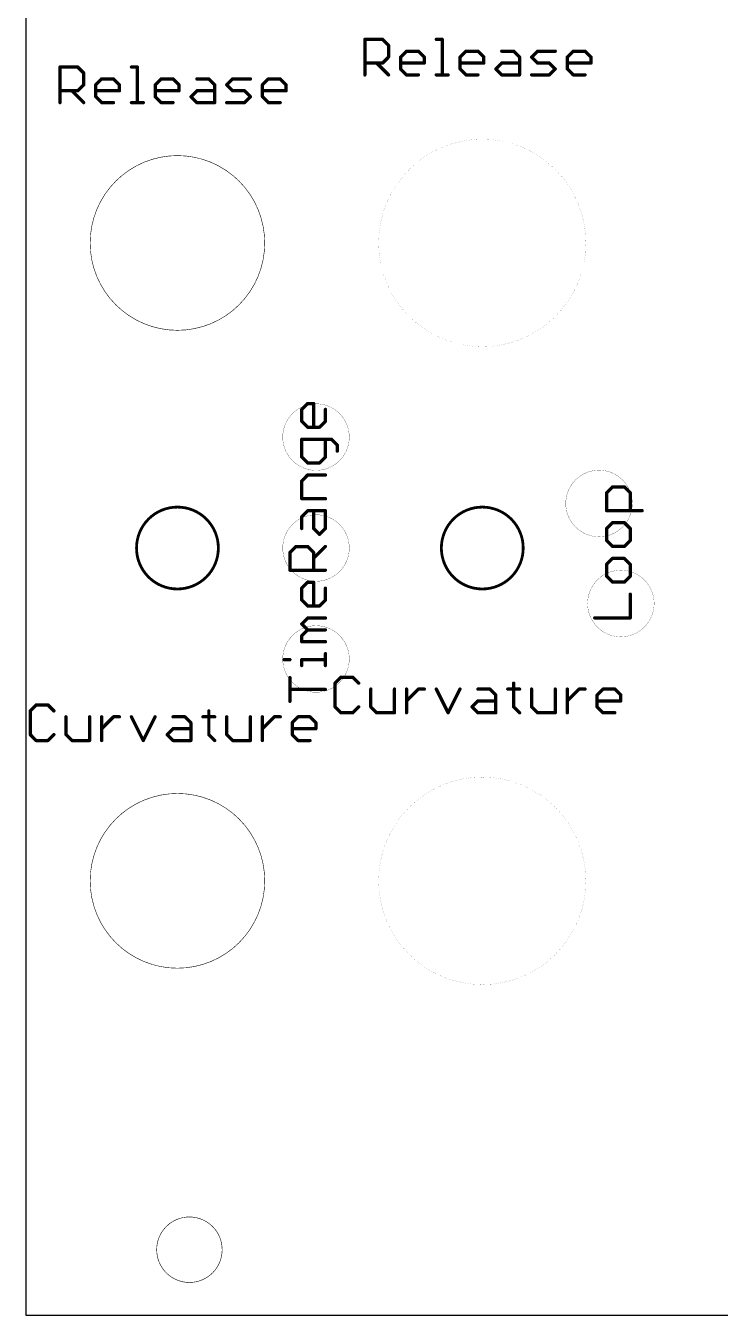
# Model space of a CAD drawing. Extents: x 1 to 64, y -11 to 118.
# Drawn here: x 0.7 to 32.5, y -11 to 48 of the extents above; entities that cross this region are included whole.
import ezdxf

# ---------------------------------------------------------------- set-up
doc = ezdxf.new("R2010")
doc.units = 0
doc.layers.add('255', color=2, linetype='CONTINUOUS')

msp = doc.modelspace()

# ---------------------------------------------------------------- linework, layer by layer
at = {"layer": '255'}
for p, q in [((0.67, 117.5), (0.67, -11)), ((0.67, -11), (61.29, -11))]:
    msp.add_line(p, q, dxfattribs=at)
at = {"layer": '255', "const_width": 0.1524}
for points in [[(16.209, 45.7962), (16.209, 47.4232)], [(16.209, 47.4232), (17.0225, 47.4232)], [(17.0225, 47.4232), (17.2937, 47.152)], [(19.4833, 47.4232), (19.7545, 47.4232)], [(19.7545, 47.4232), (19.7545, 45.7962)], [(17.2937, 46.6097), (17.0225, 46.3385)], [(17.2937, 47.152), (17.2937, 46.6097)], [(17.8462, 46.6097), (18.1173, 46.8809)], [(17.8462, 46.0674), (17.8462, 46.6097)], [(18.1173, 46.8809), (18.6597, 46.8809)], [(18.6597, 46.8809), (18.9308, 46.6097)], [(18.9308, 46.6097), (18.9308, 46.3385)], [(20.5748, 46.6097), (20.8459, 46.8809)], [(20.5748, 46.0674), (20.5748, 46.6097)], [(20.8459, 46.8809), (21.3882, 46.8809)], [(21.3882, 46.8809), (21.6594, 46.6097)], [(21.6594, 46.6097), (21.6594, 46.3385)], [(22.4831, 46.8809), (23.0254, 46.8809)], [(23.0254, 46.8809), (23.2966, 46.6097)], [(23.2966, 46.6097), (23.2966, 45.7962)], [(23.8491, 46.6097), (24.1202, 46.8809)], [(24.1202, 46.3385), (23.8491, 46.6097)], [(24.1202, 46.8809), (24.9337, 46.8809)], [(25.4862, 46.6097), (25.7574, 46.8809)], [(25.4862, 46.0674), (25.4862, 46.6097)], [(25.7574, 46.8809), (26.2997, 46.8809)], [(26.2997, 46.8809), (26.5709, 46.6097)], [(26.5709, 46.6097), (26.5709, 46.3385)], [(2.239, 44.5262), (2.239, 46.1532)], [(2.239, 46.1532), (3.0525, 46.1532)], [(3.0525, 46.1532), (3.3237, 45.882)], [(5.5133, 46.1532), (5.7845, 46.1532)], [(5.7845, 46.1532), (5.7845, 44.5262)], [(17.0225, 46.3385), (16.209, 46.3385)], [(16.7513, 46.3385), (17.2937, 45.7962)], [(18.9308, 46.3385), (17.8462, 46.3385)], [(18.1173, 45.7962), (17.8462, 46.0674)], [(21.6594, 46.3385), (20.5748, 46.3385)], [(20.8459, 45.7962), (20.5748, 46.0674)], [(22.2119, 46.0674), (22.4831, 46.3385)], [(22.4831, 45.7962), (22.2119, 46.0674)], [(22.4831, 46.3385), (23.2966, 46.3385)], [(24.6626, 46.3385), (24.1202, 46.3385)], [(24.9337, 46.0674), (24.6626, 46.3385)], [(24.6626, 45.7962), (24.9337, 46.0674)], [(26.5709, 46.3385), (25.4862, 46.3385)], [(25.7574, 45.7962), (25.4862, 46.0674)], [(3.3237, 45.882), (3.3237, 45.3397)], [(3.8762, 45.3397), (4.1473, 45.6109)], [(4.1473, 45.6109), (4.6897, 45.6109)], [(4.6897, 45.6109), (4.9608, 45.3397)], [(6.6048, 45.3397), (6.8759, 45.6109)], [(6.8759, 45.6109), (7.4182, 45.6109)], [(7.4182, 45.6109), (7.6894, 45.3397)], [(8.5131, 45.6109), (9.0554, 45.6109)], [(9.0554, 45.6109), (9.3266, 45.3397)], [(9.8791, 45.3397), (10.1502, 45.6109)], [(10.1502, 45.6109), (10.9637, 45.6109)], [(11.5162, 45.3397), (11.7874, 45.6109)], [(11.7874, 45.6109), (12.3297, 45.6109)], [(12.3297, 45.6109), (12.6009, 45.3397)], [(18.6597, 45.7962), (18.1173, 45.7962)], [(19.4833, 45.7962), (20.0256, 45.7962)], [(21.3882, 45.7962), (20.8459, 45.7962)], [(23.2966, 45.7962), (22.4831, 45.7962)], [(23.8491, 45.7962), (24.6626, 45.7962)], [(26.2997, 45.7962), (25.7574, 45.7962)], [(3.0525, 45.0685), (2.239, 45.0685)], [(2.7813, 45.0685), (3.3237, 44.5262)], [(3.3237, 45.3397), (3.0525, 45.0685)], [(3.8762, 44.7974), (3.8762, 45.3397)], [(4.9608, 45.0685), (3.8762, 45.0685)], [(4.1473, 44.5262), (3.8762, 44.7974)], [(4.9608, 45.3397), (4.9608, 45.0685)], [(6.6048, 44.7974), (6.6048, 45.3397)], [(7.6894, 45.0685), (6.6048, 45.0685)], [(6.8759, 44.5262), (6.6048, 44.7974)], [(7.6894, 45.3397), (7.6894, 45.0685)], [(8.2419, 44.7974), (8.5131, 45.0685)], [(8.5131, 44.5262), (8.2419, 44.7974)], [(8.5131, 45.0685), (9.3266, 45.0685)], [(9.3266, 45.3397), (9.3266, 44.5262)], [(10.1502, 45.0685), (9.8791, 45.3397)], [(10.6926, 45.0685), (10.1502, 45.0685)], [(10.9637, 44.7974), (10.6926, 45.0685)], [(10.6926, 44.5262), (10.9637, 44.7974)], [(11.5162, 44.7974), (11.5162, 45.3397)], [(12.6009, 45.0685), (11.5162, 45.0685)], [(11.7874, 44.5262), (11.5162, 44.7974)], [(12.6009, 45.3397), (12.6009, 45.0685)], [(4.6897, 44.5262), (4.1473, 44.5262)], [(5.5133, 44.5262), (6.0556, 44.5262)], [(7.4182, 44.5262), (6.8759, 44.5262)], [(9.3266, 44.5262), (8.5131, 44.5262)], [(9.8791, 44.5262), (10.6926, 44.5262)], [(12.3297, 44.5262), (11.7874, 44.5262)], [(13.3171, 30.4769), (13.5883, 30.748)], [(13.5883, 30.748), (13.8595, 30.748)], [(13.8595, 30.748), (13.8595, 29.6634)], [(13.3171, 29.9345), (13.3171, 30.4769)], [(14.4018, 30.4769), (14.4018, 29.9345)], [(13.5883, 29.6634), (13.3171, 29.9345)], [(14.1306, 29.6634), (13.5883, 29.6634)], [(14.4018, 29.9345), (14.1306, 29.6634)], [(14.673, 29.1109), (13.3171, 29.1109)], [(13.3171, 29.1109), (13.3171, 28.2974)], [(14.4018, 28.2974), (14.4018, 29.1109)], [(14.9441, 28.8397), (14.673, 29.1109)], [(13.3171, 28.2974), (13.5883, 28.0262)], [(14.1306, 28.0262), (14.4018, 28.2974)], [(14.9441, 28.5685), (14.9441, 28.8397)], [(13.5883, 28.0262), (14.1306, 28.0262)], [(13.3171, 27.2026), (13.5883, 27.4737)], [(13.3171, 26.3891), (13.3171, 27.2026)], [(13.5883, 27.4737), (14.4018, 27.4737)], [(27.2871, 26.6568), (27.5583, 26.928)], [(27.2871, 25.8434), (27.2871, 26.6568)], [(27.5583, 26.928), (28.1006, 26.928)], [(28.1006, 26.928), (28.3718, 26.6568)], [(28.3718, 26.6568), (28.3718, 25.8434)], [(14.4018, 26.3891), (13.3171, 26.3891)], [(13.3171, 25.5654), (13.5883, 25.8366)], [(13.3171, 25.0231), (13.3171, 25.5654)], [(13.5883, 25.8366), (14.4018, 25.8366)], [(13.8595, 25.0231), (13.8595, 25.8366)], [(14.4018, 25.8366), (14.4018, 25.0231)], [(28.9141, 25.8434), (27.2871, 25.8434)], [(14.1306, 24.7519), (13.8595, 25.0231)], [(14.4018, 25.0231), (14.1306, 24.7519)], [(27.5583, 25.2909), (27.2871, 25.0197)], [(27.2871, 25.0197), (27.2871, 24.4774)], [(28.1006, 25.2909), (27.5583, 25.2909)], [(28.3718, 25.0197), (28.1006, 25.2909)], [(28.3718, 24.4774), (28.3718, 25.0197)], [(12.7748, 23.9282), (13.046, 24.1994)], [(13.046, 24.1994), (13.5883, 24.1994)], [(13.5883, 24.1994), (13.8595, 23.9282)], [(13.8595, 23.6571), (14.4018, 24.1994)], [(27.2871, 24.4774), (27.5583, 24.2062)], [(27.5583, 24.2062), (28.1006, 24.2062)], [(28.1006, 24.2062), (28.3718, 24.4774)], [(12.7748, 23.1148), (12.7748, 23.9282)], [(13.8595, 23.9282), (13.8595, 23.1148)], [(27.5583, 23.6537), (27.2871, 23.3825)], [(28.1006, 23.6537), (27.5583, 23.6537)], [(28.3718, 23.3825), (28.1006, 23.6537)], [(14.4018, 23.1148), (12.7748, 23.1148)], [(27.2871, 23.3825), (27.2871, 22.8402)], [(28.3718, 22.8402), (28.3718, 23.3825)], [(13.3171, 22.2911), (13.5883, 22.5623)], [(13.5883, 22.5623), (13.8595, 22.5623)], [(13.8595, 22.5623), (13.8595, 21.4776)], [(27.2871, 22.8402), (27.5583, 22.569)], [(27.5583, 22.569), (28.1006, 22.569)], [(28.1006, 22.569), (28.3718, 22.8402)], [(13.3171, 21.7488), (13.3171, 22.2911)], [(14.4018, 22.2911), (14.4018, 21.7488)], [(28.3718, 20.9319), (28.3718, 22.0165)], [(13.5883, 21.4776), (13.3171, 21.7488)], [(14.1306, 21.4776), (13.5883, 21.4776)], [(14.4018, 21.7488), (14.1306, 21.4776)], [(13.3171, 20.6539), (13.5883, 20.9251)], [(13.5883, 20.3828), (13.3171, 20.6539)], [(13.5883, 20.9251), (14.4018, 20.9251)], [(26.7448, 20.9319), (28.3718, 20.9319)], [(13.3171, 20.1116), (13.5883, 20.3828)], [(13.3171, 19.8404), (13.3171, 20.1116)], [(13.5883, 20.3828), (14.4018, 20.3828)], [(14.4018, 19.8404), (13.3171, 19.8404)], [(12.5036, 19.0202), (12.7748, 19.0202)], [(13.3171, 18.749), (13.3171, 19.0202)], [(13.3171, 19.0202), (14.4018, 19.0202)], [(14.4018, 18.749), (14.4018, 19.2913)], [(12.7748, 17.1118), (12.7748, 18.1965)], [(14.4018, 17.6542), (12.7748, 17.6542)], [(15.1159, 18.2132), (14.8447, 17.942)], [(14.8447, 17.942), (14.8447, 16.8574)], [(15.6582, 18.2132), (15.1159, 18.2132)], [(15.9294, 17.942), (15.6582, 18.2132)], [(16.4819, 17.6709), (16.4819, 16.8574)], [(17.5665, 16.5862), (17.5665, 17.6709)], [(18.119, 16.5862), (18.119, 17.6709)], [(18.119, 17.1285), (18.6613, 17.6709)], [(18.6613, 17.6709), (18.9325, 17.6709)], [(19.4833, 17.6709), (20.0256, 16.5862)], [(20.0256, 16.5862), (20.568, 17.6709)], [(21.3916, 17.6709), (21.934, 17.6709)], [(21.934, 17.6709), (22.2051, 17.3997)], [(22.7576, 17.6709), (23.3, 17.6709)], [(23.0288, 17.942), (23.0288, 16.8574)], [(23.8491, 17.6709), (23.8491, 16.8574)], [(24.9337, 16.5862), (24.9337, 17.6709)], [(25.4862, 16.5862), (25.4862, 17.6709)], [(25.4862, 17.1285), (26.0285, 17.6709)], [(26.0285, 17.6709), (26.2997, 17.6709)], [(26.8505, 17.3997), (27.1217, 17.6709)], [(27.1217, 17.6709), (27.664, 17.6709)], [(27.664, 17.6709), (27.9352, 17.3997)], [(21.1205, 16.8574), (21.3916, 17.1285)], [(21.3916, 17.1285), (22.2051, 17.1285)], [(22.2051, 17.3997), (22.2051, 16.5862)], [(26.8505, 16.8574), (26.8505, 17.3997)], [(27.9352, 17.1285), (26.8505, 17.1285)], [(27.9352, 17.3997), (27.9352, 17.1285)], [(1.1459, 16.9432), (0.8747, 16.672)], [(0.8747, 16.672), (0.8747, 15.5874)], [(1.6882, 16.9432), (1.1459, 16.9432)], [(1.9594, 16.672), (1.6882, 16.9432)], [(9.0588, 16.672), (9.0588, 15.5874)], [(14.8447, 16.8574), (15.1159, 16.5862)], [(15.1159, 16.5862), (15.6582, 16.5862)], [(15.6582, 16.5862), (15.9294, 16.8574)], [(16.4819, 16.8574), (16.753, 16.5862)], [(16.753, 16.5862), (17.5665, 16.5862)], [(21.3916, 16.5862), (21.1205, 16.8574)], [(22.2051, 16.5862), (21.3916, 16.5862)], [(23.0288, 16.8574), (23.3, 16.5862)], [(23.8491, 16.8574), (24.1202, 16.5862)], [(24.1202, 16.5862), (24.9337, 16.5862)], [(27.1217, 16.5862), (26.8505, 16.8574)], [(27.664, 16.5862), (27.1217, 16.5862)], [(2.5119, 16.4009), (2.5119, 15.5874)], [(3.5965, 15.3162), (3.5965, 16.4009)], [(4.149, 15.3162), (4.149, 16.4009)], [(4.149, 15.8585), (4.6913, 16.4009)], [(4.6913, 16.4009), (4.9625, 16.4009)], [(5.5133, 16.4009), (6.0556, 15.3162)], [(6.0556, 15.3162), (6.598, 16.4009)], [(7.4216, 16.4009), (7.964, 16.4009)], [(7.964, 16.4009), (8.2351, 16.1297)], [(8.2351, 16.1297), (8.2351, 15.3162)], [(8.7876, 16.4009), (9.33, 16.4009)], [(9.8791, 16.4009), (9.8791, 15.5874)], [(10.9637, 15.3162), (10.9637, 16.4009)], [(11.5162, 15.3162), (11.5162, 16.4009)], [(11.5162, 15.8585), (12.0585, 16.4009)], [(12.0585, 16.4009), (12.3297, 16.4009)], [(12.8805, 16.1297), (13.1517, 16.4009)], [(12.8805, 15.5874), (12.8805, 16.1297)], [(13.1517, 16.4009), (13.694, 16.4009)], [(13.694, 16.4009), (13.9652, 16.1297)], [(13.9652, 16.1297), (13.9652, 15.8585)], [(0.8747, 15.5874), (1.1459, 15.3162)], [(1.1459, 15.3162), (1.6882, 15.3162)], [(1.6882, 15.3162), (1.9594, 15.5874)], [(2.5119, 15.5874), (2.783, 15.3162)], [(2.783, 15.3162), (3.5965, 15.3162)], [(7.1505, 15.5874), (7.4216, 15.8585)], [(7.4216, 15.3162), (7.1505, 15.5874)], [(7.4216, 15.8585), (8.2351, 15.8585)], [(8.2351, 15.3162), (7.4216, 15.3162)], [(9.0588, 15.5874), (9.33, 15.3162)], [(9.8791, 15.5874), (10.1502, 15.3162)], [(10.1502, 15.3162), (10.9637, 15.3162)], [(13.9652, 15.8585), (12.8805, 15.8585)], [(13.1517, 15.3162), (12.8805, 15.5874)], [(13.694, 15.3162), (13.1517, 15.3162)]]:
    msp.add_lwpolyline(points, dxfattribs=at)
at = {"layer": '255'}
for points, const_width in [([(16.2471, 47.4232, 1), (16.1709, 47.4232)], 0.0762), ([(16.209, 47.4613, 1), (16.209, 47.3851)], 0.0762), ([(17.0494, 47.4501, 1), (16.9956, 47.3962)], 0.0762), ([(17.0225, 47.3851, 1), (17.0225, 47.4613)], 0.0762), ([(19.4833, 47.4613, 1), (19.4833, 47.3851)], 0.0762), ([(19.7926, 47.4232, 1), (19.7164, 47.4232)], 0.0762), ([(19.7545, 47.3851, 1), (19.7545, 47.4613)], 0.0762), ([(17.3318, 47.152, 1), (17.2556, 47.152)], 0.0762), ([(17.2556, 46.6097, 1), (17.3318, 46.6097)], 0.0762), ([(17.2667, 47.1251, 1), (17.3206, 47.179)], 0.0762), ([(17.3206, 46.5828, 1), (17.2667, 46.6366)], 0.0762), ([(17.8843, 46.6097, 1), (17.8081, 46.6097)], 0.0762), ([(17.8192, 46.6366, 1), (17.8731, 46.5828)], 0.0762), ([(18.1173, 46.919, 1), (18.1173, 46.8428)], 0.0762), ([(18.1443, 46.8539, 1), (18.0904, 46.9078)], 0.0762), ([(18.6866, 46.9078, 1), (18.6327, 46.8539)], 0.0762), ([(18.6597, 46.8428, 1), (18.6597, 46.919)], 0.0762), ([(18.9689, 46.6097, 1), (18.8927, 46.6097)], 0.0762), ([(18.9039, 46.5828, 1), (18.9578, 46.6366)], 0.0762), ([(20.6129, 46.6097, 1), (20.5367, 46.6097)], 0.0762), ([(20.5478, 46.6366, 1), (20.6017, 46.5828)], 0.0762), ([(20.8459, 46.919, 1), (20.8459, 46.8428)], 0.0762), ([(20.8729, 46.8539, 1), (20.819, 46.9078)], 0.0762), ([(21.4152, 46.9078, 1), (21.3613, 46.8539)], 0.0762), ([(21.3882, 46.8428, 1), (21.3882, 46.919)], 0.0762), ([(21.6975, 46.6097, 1), (21.6213, 46.6097)], 0.0762), ([(21.6325, 46.5828, 1), (21.6864, 46.6366)], 0.0762), ([(22.4831, 46.919, 1), (22.4831, 46.8428)], 0.0762), ([(23.0523, 46.9078, 1), (22.9985, 46.8539)], 0.0762), ([(23.0254, 46.8428, 1), (23.0254, 46.919)], 0.0762), ([(23.3347, 46.6097, 1), (23.2585, 46.6097)], 0.0762), ([(23.2696, 46.5828, 1), (23.3235, 46.6366)], 0.0762), ([(23.876, 46.6366, 1), (23.8221, 46.5828)], 0.0762), ([(23.8221, 46.6366, 1), (23.876, 46.5828)], 0.0762), ([(24.1202, 46.919, 1), (24.1202, 46.8428)], 0.0762), ([(24.1472, 46.8539, 1), (24.0933, 46.9078)], 0.0762), ([(24.9337, 46.8428, 1), (24.9337, 46.919)], 0.0762), ([(25.5243, 46.6097, 1), (25.4481, 46.6097)], 0.0762), ([(25.4593, 46.6366, 1), (25.5132, 46.5828)], 0.0762), ([(25.7574, 46.919, 1), (25.7574, 46.8428)], 0.0762), ([(25.7843, 46.8539, 1), (25.7304, 46.9078)], 0.0762), ([(26.3267, 46.9078, 1), (26.2728, 46.8539)], 0.0762), ([(26.2997, 46.8428, 1), (26.2997, 46.919)], 0.0762), ([(26.609, 46.6097, 1), (26.5328, 46.6097)], 0.0762), ([(26.5439, 46.5828, 1), (26.5978, 46.6366)], 0.0762), ([(2.2771, 46.1532, 1), (2.2009, 46.1532)], 0.0762), ([(2.239, 46.1913, 1), (2.239, 46.1151)], 0.0762), ([(3.0794, 46.1801, 1), (3.0256, 46.1262)], 0.0762), ([(3.0525, 46.1151, 1), (3.0525, 46.1913)], 0.0762), ([(5.5133, 46.1913, 1), (5.5133, 46.1151)], 0.0762), ([(5.8226, 46.1532, 1), (5.7464, 46.1532)], 0.0762), ([(5.7845, 46.1151, 1), (5.7845, 46.1913)], 0.0762), ([(16.209, 46.3766, 1), (16.209, 46.3004)], 0.0762), ([(16.7783, 46.3655, 1), (16.7244, 46.3116)], 0.0762), ([(16.9956, 46.3655, 1), (17.0494, 46.3116)], 0.0762), ([(17.0225, 46.3004, 1), (17.0225, 46.3766)], 0.0762), ([(17.8731, 46.0943, 1), (17.8192, 46.0404)], 0.0762), ([(17.8462, 46.3766, 1), (17.8462, 46.3004)], 0.0762), ([(17.8081, 46.0674, 1), (17.8843, 46.0674)], 0.0762), ([(18.8927, 46.3385, 1), (18.9689, 46.3385)], 0.0762), ([(18.9308, 46.3004, 1), (18.9308, 46.3766)], 0.0762), ([(20.6017, 46.0943, 1), (20.5478, 46.0404)], 0.0762), ([(20.5748, 46.3766, 1), (20.5748, 46.3004)], 0.0762), ([(20.5367, 46.0674, 1), (20.6129, 46.0674)], 0.0762), ([(21.6213, 46.3385, 1), (21.6975, 46.3385)], 0.0762), ([(21.6594, 46.3004, 1), (21.6594, 46.3766)], 0.0762), ([(22.2389, 46.0943, 1), (22.185, 46.0404)], 0.0762), ([(22.185, 46.0943, 1), (22.2389, 46.0404)], 0.0762), ([(22.4831, 46.3766, 1), (22.4831, 46.3004)], 0.0762), ([(22.51, 46.3116, 1), (22.4561, 46.3655)], 0.0762), ([(23.2966, 46.3004, 1), (23.2966, 46.3766)], 0.0762), ([(24.1202, 46.3766, 1), (24.1202, 46.3004)], 0.0762), ([(24.0933, 46.3116, 1), (24.1472, 46.3655)], 0.0762), ([(24.6895, 46.3655, 1), (24.6356, 46.3116)], 0.0762), ([(24.6626, 46.3004, 1), (24.6626, 46.3766)], 0.0762), ([(24.9607, 46.0404, 1), (24.9068, 46.0943)], 0.0762), ([(24.9068, 46.0404, 1), (24.9607, 46.0943)], 0.0762), ([(25.4862, 46.3766, 1), (25.4862, 46.3004)], 0.0762), ([(25.5132, 46.0943, 1), (25.4593, 46.0404)], 0.0762), ([(25.4481, 46.0674, 1), (25.5243, 46.0674)], 0.0762), ([(26.5328, 46.3385, 1), (26.609, 46.3385)], 0.0762), ([(26.5709, 46.3004, 1), (26.5709, 46.3766)], 0.0762), ([(3.3618, 45.882, 1), (3.2856, 45.882)], 0.0762), ([(3.2967, 45.8551, 1), (3.3506, 45.909)], 0.0762), ([(4.1473, 45.649, 1), (4.1473, 45.5728)], 0.0762), ([(4.1743, 45.5839, 1), (4.1204, 45.6378)], 0.0762), ([(4.7166, 45.6378, 1), (4.6627, 45.5839)], 0.0762), ([(4.6897, 45.5728, 1), (4.6897, 45.649)], 0.0762), ([(6.8759, 45.649, 1), (6.8759, 45.5728)], 0.0762), ([(6.9029, 45.5839, 1), (6.849, 45.6378)], 0.0762), ([(7.4452, 45.6378, 1), (7.3913, 45.5839)], 0.0762), ([(7.4182, 45.5728, 1), (7.4182, 45.649)], 0.0762), ([(8.5131, 45.649, 1), (8.5131, 45.5728)], 0.0762), ([(9.0823, 45.6378, 1), (9.0285, 45.5839)], 0.0762), ([(9.0554, 45.5728, 1), (9.0554, 45.649)], 0.0762), ([(10.1502, 45.649, 1), (10.1502, 45.5728)], 0.0762), ([(10.1772, 45.5839, 1), (10.1233, 45.6378)], 0.0762), ([(10.9637, 45.5728, 1), (10.9637, 45.649)], 0.0762), ([(11.7874, 45.649, 1), (11.7874, 45.5728)], 0.0762), ([(11.8143, 45.5839, 1), (11.7604, 45.6378)], 0.0762), ([(12.3567, 45.6378, 1), (12.3028, 45.5839)], 0.0762), ([(12.3297, 45.5728, 1), (12.3297, 45.649)], 0.0762), ([(16.1709, 45.7962, 1), (16.2471, 45.7962)], 0.0762), ([(17.2667, 45.7693, 1), (17.3206, 45.8231)], 0.0762), ([(18.1173, 45.8343, 1), (18.1173, 45.7581)], 0.0762), ([(18.0904, 45.7693, 1), (18.1443, 45.8231)], 0.0762), ([(18.6597, 45.7581, 1), (18.6597, 45.8343)], 0.0762), ([(19.4833, 45.8343, 1), (19.4833, 45.7581)], 0.0762), ([(19.7164, 45.7962, 1), (19.7926, 45.7962)], 0.0762), ([(20.0256, 45.7581, 1), (20.0256, 45.8343)], 0.0762), ([(20.8459, 45.8343, 1), (20.8459, 45.7581)], 0.0762), ([(20.819, 45.7693, 1), (20.8729, 45.8231)], 0.0762), ([(21.3882, 45.7581, 1), (21.3882, 45.8343)], 0.0762), ([(22.4831, 45.8343, 1), (22.4831, 45.7581)], 0.0762), ([(22.4561, 45.7693, 1), (22.51, 45.8231)], 0.0762), ([(23.2585, 45.7962, 1), (23.3347, 45.7962)], 0.0762), ([(23.2966, 45.7581, 1), (23.2966, 45.8343)], 0.0762), ([(23.8491, 45.8343, 1), (23.8491, 45.7581)], 0.0762), ([(24.6356, 45.8231, 1), (24.6895, 45.7693)], 0.0762), ([(24.6626, 45.7581, 1), (24.6626, 45.8343)], 0.0762), ([(25.7574, 45.8343, 1), (25.7574, 45.7581)], 0.0762), ([(25.7304, 45.7693, 1), (25.7843, 45.8231)], 0.0762), ([(26.2997, 45.7581, 1), (26.2997, 45.8343)], 0.0762), ([(2.239, 45.1066, 1), (2.239, 45.0304)], 0.0762), ([(2.8083, 45.0955, 1), (2.7544, 45.0416)], 0.0762), ([(3.0256, 45.0955, 1), (3.0794, 45.0416)], 0.0762), ([(3.0525, 45.0304, 1), (3.0525, 45.1066)], 0.0762), ([(3.2856, 45.3397, 1), (3.3618, 45.3397)], 0.0762), ([(3.3506, 45.3128, 1), (3.2967, 45.3666)], 0.0762), ([(3.9031, 44.8243, 1), (3.8492, 44.7704)], 0.0762), ([(3.9143, 45.3397, 1), (3.8381, 45.3397)], 0.0762), ([(3.8492, 45.3666, 1), (3.9031, 45.3128)], 0.0762), ([(3.8762, 45.1066, 1), (3.8762, 45.0304)], 0.0762), ([(4.9989, 45.3397, 1), (4.9227, 45.3397)], 0.0762), ([(4.9227, 45.0685, 1), (4.9989, 45.0685)], 0.0762), ([(4.9339, 45.3128, 1), (4.9878, 45.3666)], 0.0762), ([(4.9608, 45.0304, 1), (4.9608, 45.1066)], 0.0762), ([(6.6317, 44.8243, 1), (6.5778, 44.7704)], 0.0762), ([(6.6429, 45.3397, 1), (6.5667, 45.3397)], 0.0762), ([(6.5778, 45.3666, 1), (6.6317, 45.3128)], 0.0762), ([(6.6048, 45.1066, 1), (6.6048, 45.0304)], 0.0762), ([(7.7275, 45.3397, 1), (7.6513, 45.3397)], 0.0762), ([(7.6513, 45.0685, 1), (7.7275, 45.0685)], 0.0762), ([(7.6625, 45.3128, 1), (7.7164, 45.3666)], 0.0762), ([(7.6894, 45.0304, 1), (7.6894, 45.1066)], 0.0762), ([(8.2689, 44.8243, 1), (8.215, 44.7704)], 0.0762), ([(8.5131, 45.1066, 1), (8.5131, 45.0304)], 0.0762), ([(8.54, 45.0416, 1), (8.4861, 45.0955)], 0.0762), ([(9.3647, 45.3397, 1), (9.2885, 45.3397)], 0.0762), ([(9.2996, 45.3128, 1), (9.3535, 45.3666)], 0.0762), ([(9.3266, 45.0304, 1), (9.3266, 45.1066)], 0.0762), ([(9.906, 45.3666, 1), (9.8521, 45.3128)], 0.0762), ([(9.8521, 45.3666, 1), (9.906, 45.3128)], 0.0762), ([(10.1502, 45.1066, 1), (10.1502, 45.0304)], 0.0762), ([(10.1233, 45.0416, 1), (10.1772, 45.0955)], 0.0762), ([(10.7195, 45.0955, 1), (10.6656, 45.0416)], 0.0762), ([(10.6926, 45.0304, 1), (10.6926, 45.1066)], 0.0762), ([(10.9907, 44.7704, 1), (10.9368, 44.8243)], 0.0762), ([(11.5543, 45.3397, 1), (11.4781, 45.3397)], 0.0762), ([(11.5162, 45.1066, 1), (11.5162, 45.0304)], 0.0762), ([(11.5432, 44.8243, 1), (11.4893, 44.7704)], 0.0762), ([(11.4893, 45.3666, 1), (11.5432, 45.3128)], 0.0762), ([(12.639, 45.3397, 1), (12.5628, 45.3397)], 0.0762), ([(12.5628, 45.0685, 1), (12.639, 45.0685)], 0.0762), ([(12.5739, 45.3128, 1), (12.6278, 45.3666)], 0.0762), ([(12.6009, 45.0304, 1), (12.6009, 45.1066)], 0.0762), ([(2.2009, 44.5262, 1), (2.2771, 44.5262)], 0.0762), ([(3.2967, 44.4993, 1), (3.3506, 44.5531)], 0.0762), ([(3.8381, 44.7974, 1), (3.9143, 44.7974)], 0.0762), ([(4.1473, 44.5643, 1), (4.1473, 44.4881)], 0.0762), ([(4.1204, 44.4993, 1), (4.1743, 44.5531)], 0.0762), ([(4.6897, 44.4881, 1), (4.6897, 44.5643)], 0.0762), ([(5.5133, 44.5643, 1), (5.5133, 44.4881)], 0.0762), ([(5.7464, 44.5262, 1), (5.8226, 44.5262)], 0.0762), ([(6.0556, 44.4881, 1), (6.0556, 44.5643)], 0.0762), ([(6.5667, 44.7974, 1), (6.6429, 44.7974)], 0.0762), ([(6.8759, 44.5643, 1), (6.8759, 44.4881)], 0.0762), ([(6.849, 44.4993, 1), (6.9029, 44.5531)], 0.0762), ([(7.4182, 44.4881, 1), (7.4182, 44.5643)], 0.0762), ([(8.215, 44.8243, 1), (8.2689, 44.7704)], 0.0762), ([(8.5131, 44.5643, 1), (8.5131, 44.4881)], 0.0762), ([(8.4861, 44.4993, 1), (8.54, 44.5531)], 0.0762), ([(9.2885, 44.5262, 1), (9.3647, 44.5262)], 0.0762), ([(9.3266, 44.4881, 1), (9.3266, 44.5643)], 0.0762), ([(9.8791, 44.5643, 1), (9.8791, 44.4881)], 0.0762), ([(10.6656, 44.5531, 1), (10.7195, 44.4993)], 0.0762), ([(10.6926, 44.4881, 1), (10.6926, 44.5643)], 0.0762), ([(10.9368, 44.7704, 1), (10.9907, 44.8243)], 0.0762), ([(11.4781, 44.7974, 1), (11.5543, 44.7974)], 0.0762), ([(11.7874, 44.5643, 1), (11.7874, 44.4881)], 0.0762), ([(11.7604, 44.4993, 1), (11.8143, 44.5531)], 0.0762), ([(12.3297, 44.4881, 1), (12.3297, 44.5643)], 0.0762), ([(21.59, 33.35, 1), (21.59, 42.85, 1), (21.59, 33.35)], 0.0025), ([(7.62, 34.1, 1), (7.62, 42.1, 1), (7.62, 34.1)], 0.0254), ([(13.97, 27.685, 1), (13.97, 30.735, 1), (13.97, 27.685)], 0.01), ([(13.5883, 30.7861, 1), (13.5883, 30.7099)], 0.0762), ([(13.6152, 30.7211, 1), (13.5614, 30.775)], 0.0762), ([(13.8976, 30.748, 1), (13.8214, 30.748)], 0.0762), ([(13.8595, 30.7099, 1), (13.8595, 30.7861)], 0.0762), ([(13.3552, 30.4769, 1), (13.279, 30.4769)], 0.0762), ([(13.2902, 30.5038, 1), (13.3441, 30.4499)], 0.0762), ([(14.4399, 30.4769, 1), (14.3637, 30.4769)], 0.0762), ([(13.3441, 29.9615, 1), (13.2902, 29.9076)], 0.0762), ([(13.279, 29.9345, 1), (13.3552, 29.9345)], 0.0762), ([(13.5883, 29.7015, 1), (13.5883, 29.6253)], 0.0762), ([(13.5614, 29.6364, 1), (13.6152, 29.6903)], 0.0762), ([(13.8214, 29.6634, 1), (13.8976, 29.6634)], 0.0762), ([(14.1037, 29.6903, 1), (14.1576, 29.6364)], 0.0762), ([(14.1306, 29.6253, 1), (14.1306, 29.7015)], 0.0762), ([(14.3637, 29.9345, 1), (14.4399, 29.9345)], 0.0762), ([(14.4287, 29.9076, 1), (14.3749, 29.9615)], 0.0762), ([(13.3171, 29.149, 1), (13.3171, 29.0728)], 0.0762), ([(13.3552, 29.1109, 1), (13.279, 29.1109)], 0.0762), ([(14.4399, 29.1109, 1), (14.3637, 29.1109)], 0.0762), ([(14.6999, 29.1378, 1), (14.646, 29.0839)], 0.0762), ([(14.673, 29.0728, 1), (14.673, 29.149)], 0.0762), ([(13.3441, 28.3243, 1), (13.2902, 28.2704)], 0.0762), ([(14.4287, 28.2704, 1), (14.3749, 28.3243)], 0.0762), ([(14.9822, 28.8397, 1), (14.906, 28.8397)], 0.0762), ([(14.906, 28.5685, 1), (14.9822, 28.5685)], 0.0762), ([(14.9172, 28.8128, 1), (14.9711, 28.8667)], 0.0762), ([(13.279, 28.2974, 1), (13.3552, 28.2974)], 0.0762), ([(13.5883, 28.0643, 1), (13.5883, 27.9881)], 0.0762), ([(13.5614, 27.9993, 1), (13.6152, 28.0532)], 0.0762), ([(14.1037, 28.0532, 1), (14.1576, 27.9993)], 0.0762), ([(14.1306, 27.9881, 1), (14.1306, 28.0643)], 0.0762), ([(14.3637, 28.2974, 1), (14.4399, 28.2974)], 0.0762), ([(13.3552, 27.2026, 1), (13.279, 27.2026)], 0.0762), ([(13.2902, 27.2295, 1), (13.3441, 27.1756)], 0.0762), ([(13.5883, 27.5118, 1), (13.5883, 27.4356)], 0.0762), ([(13.6152, 27.4468, 1), (13.5614, 27.5007)], 0.0762), ([(14.4018, 27.4356, 1), (14.4018, 27.5118)], 0.0762), ([(26.94, 24.645, 1), (26.94, 27.695, 1), (26.94, 24.645)], 0.01), ([(27.3252, 26.6568, 1), (27.249, 26.6568)], 0.0762), ([(27.2602, 26.6838, 1), (27.3141, 26.6299)], 0.0762), ([(27.5583, 26.9661, 1), (27.5583, 26.8899)], 0.0762), ([(27.5852, 26.9011, 1), (27.5314, 26.955)], 0.0762), ([(28.1276, 26.9549, 1), (28.0737, 26.9011)], 0.0762), ([(28.1006, 26.8899, 1), (28.1006, 26.9661)], 0.0762), ([(28.4099, 26.6568, 1), (28.3337, 26.6568)], 0.0762), ([(28.3449, 26.6299, 1), (28.3987, 26.6838)], 0.0762), ([(7.62, 22.255, 1), (7.62, 26.005, 1), (7.62, 22.255)], 0.127), ([(13.3171, 26.4272, 1), (13.3171, 26.351)], 0.0762), ([(13.279, 26.3891, 1), (13.3552, 26.3891)], 0.0762), ([(14.4018, 26.351, 1), (14.4018, 26.4272)], 0.0762), ([(21.59, 22.255, 1), (21.59, 26.005, 1), (21.59, 22.255)], 0.127), ([(13.97, 22.605, 1), (13.97, 25.655, 1), (13.97, 22.605)], 0.01), ([(13.3552, 25.5654, 1), (13.279, 25.5654)], 0.0762), ([(13.2902, 25.5923, 1), (13.3441, 25.5385)], 0.0762), ([(13.5883, 25.8747, 1), (13.5883, 25.7985)], 0.0762), ([(13.6152, 25.8096, 1), (13.5614, 25.8635)], 0.0762), ([(13.8976, 25.8366, 1), (13.8214, 25.8366)], 0.0762), ([(14.4399, 25.8366, 1), (14.3637, 25.8366)], 0.0762), ([(14.4018, 25.7985, 1), (14.4018, 25.8747)], 0.0762), ([(27.2871, 25.8815, 1), (27.2871, 25.8053)], 0.0762), ([(27.249, 25.8434, 1), (27.3252, 25.8434)], 0.0762), ([(28.3337, 25.8434, 1), (28.4099, 25.8434)], 0.0762), ([(28.9141, 25.8053, 1), (28.9141, 25.8815)], 0.0762), ([(13.279, 25.0231, 1), (13.3552, 25.0231)], 0.0762), ([(13.8864, 25.05, 1), (13.8325, 24.9961)], 0.0762), ([(13.8214, 25.0231, 1), (13.8976, 25.0231)], 0.0762), ([(14.1037, 24.7788, 1), (14.1576, 24.725)], 0.0762), ([(14.1037, 24.725, 1), (14.1576, 24.7788)], 0.0762), ([(14.3637, 25.0231, 1), (14.4399, 25.0231)], 0.0762), ([(14.4287, 24.9961, 1), (14.3749, 25.05)], 0.0762), ([(27.3252, 25.0197, 1), (27.249, 25.0197)], 0.0762), ([(27.2602, 25.0466, 1), (27.3141, 24.9927)], 0.0762), ([(27.5583, 25.329, 1), (27.5583, 25.2528)], 0.0762), ([(27.5852, 25.2639, 1), (27.5314, 25.3178)], 0.0762), ([(28.1276, 25.3178, 1), (28.0737, 25.2639)], 0.0762), ([(28.1006, 25.2528, 1), (28.1006, 25.329)], 0.0762), ([(28.4099, 25.0197, 1), (28.3337, 25.0197)], 0.0762), ([(28.3449, 24.9927, 1), (28.3987, 25.0466)], 0.0762), ([(13.046, 24.2375, 1), (13.046, 24.1613)], 0.0762), ([(13.0729, 24.1725, 1), (13.019, 24.2263)], 0.0762), ([(13.6152, 24.2264, 1), (13.5614, 24.1725)], 0.0762), ([(13.5883, 24.1613, 1), (13.5883, 24.2375)], 0.0762), ([(14.4287, 24.1725, 1), (14.3749, 24.2264)], 0.0762), ([(27.3141, 24.5043, 1), (27.2602, 24.4504)], 0.0762), ([(27.249, 24.4774, 1), (27.3252, 24.4774)], 0.0762), ([(27.5583, 24.2443, 1), (27.5583, 24.1681)], 0.0762), ([(27.5314, 24.1793, 1), (27.5852, 24.2331)], 0.0762), ([(28.0737, 24.2331, 1), (28.1276, 24.1793)], 0.0762), ([(28.1006, 24.1681, 1), (28.1006, 24.2443)], 0.0762), ([(28.3337, 24.4774, 1), (28.4099, 24.4774)], 0.0762), ([(28.3987, 24.4504, 1), (28.3449, 24.5043)], 0.0762), ([(12.8129, 23.9282, 1), (12.7367, 23.9282)], 0.0762), ([(12.7479, 23.9552, 1), (12.8018, 23.9013)], 0.0762), ([(13.8325, 23.684, 1), (13.8864, 23.6301)], 0.0762), ([(13.8976, 23.9282, 1), (13.8214, 23.9282)], 0.0762), ([(13.8325, 23.9013, 1), (13.8864, 23.9552)], 0.0762), ([(27.5583, 23.6918, 1), (27.5583, 23.6156)], 0.0762), ([(27.5852, 23.6268, 1), (27.5314, 23.6806)], 0.0762), ([(28.1276, 23.6806, 1), (28.0737, 23.6268)], 0.0762), ([(28.1006, 23.6156, 1), (28.1006, 23.6918)], 0.0762), ([(12.7748, 23.1529, 1), (12.7748, 23.0767)], 0.0762), ([(12.7367, 23.1148, 1), (12.8129, 23.1148)], 0.0762), ([(13.8214, 23.1148, 1), (13.8976, 23.1148)], 0.0762), ([(14.4018, 23.0767, 1), (14.4018, 23.1529)], 0.0762), ([(27.94, 20.065, 1), (27.94, 23.115, 1), (27.94, 20.065)], 0.01), ([(27.3252, 23.3825, 1), (27.249, 23.3825)], 0.0762), ([(27.2602, 23.4095, 1), (27.3141, 23.3556)], 0.0762), ([(28.4099, 23.3825, 1), (28.3337, 23.3825)], 0.0762), ([(28.3449, 23.3556, 1), (28.3987, 23.4095)], 0.0762), ([(13.5883, 22.6004, 1), (13.5883, 22.5242)], 0.0762), ([(13.6152, 22.5353, 1), (13.5614, 22.5892)], 0.0762), ([(13.8976, 22.5623, 1), (13.8214, 22.5623)], 0.0762), ([(13.8595, 22.5242, 1), (13.8595, 22.6004)], 0.0762), ([(27.249, 22.8402, 1), (27.3252, 22.8402)], 0.0762), ([(27.3141, 22.8671, 1), (27.2602, 22.8133)], 0.0762), ([(27.5583, 22.6071, 1), (27.5583, 22.5309)], 0.0762), ([(27.5314, 22.5421, 1), (27.5852, 22.596)], 0.0762), ([(28.0737, 22.596, 1), (28.1276, 22.5421)], 0.0762), ([(28.1006, 22.5309, 1), (28.1006, 22.6071)], 0.0762), ([(28.3337, 22.8402, 1), (28.4099, 22.8402)], 0.0762), ([(28.3987, 22.8133, 1), (28.3449, 22.8671)], 0.0762), ([(13.3552, 22.2911, 1), (13.279, 22.2911)], 0.0762), ([(13.2902, 22.318, 1), (13.3441, 22.2641)], 0.0762), ([(14.4399, 22.2911, 1), (14.3637, 22.2911)], 0.0762), ([(28.4099, 22.0165, 1), (28.3337, 22.0165)], 0.0762), ([(13.3441, 21.7757, 1), (13.2902, 21.7218)], 0.0762), ([(13.279, 21.7488, 1), (13.3552, 21.7488)], 0.0762), ([(13.5883, 21.5157, 1), (13.5883, 21.4395)], 0.0762), ([(13.5614, 21.4507, 1), (13.6152, 21.5045)], 0.0762), ([(13.8214, 21.4776, 1), (13.8976, 21.4776)], 0.0762), ([(14.1037, 21.5045, 1), (14.1576, 21.4507)], 0.0762), ([(14.1306, 21.4395, 1), (14.1306, 21.5157)], 0.0762), ([(14.3637, 21.7488, 1), (14.4399, 21.7488)], 0.0762), ([(14.4287, 21.7218, 1), (14.3749, 21.7757)], 0.0762), ([(13.3441, 20.6809, 1), (13.2902, 20.627)], 0.0762), ([(13.2902, 20.6809, 1), (13.3441, 20.627)], 0.0762), ([(13.5883, 20.9632, 1), (13.5883, 20.887)], 0.0762), ([(13.6152, 20.8982, 1), (13.5614, 20.952)], 0.0762), ([(14.4018, 20.887, 1), (14.4018, 20.9632)], 0.0762), ([(26.7448, 20.97, 1), (26.7448, 20.8938)], 0.0762), ([(28.3337, 20.9319, 1), (28.4099, 20.9319)], 0.0762), ([(28.3718, 20.8938, 1), (28.3718, 20.97)], 0.0762), ([(13.97, 17.525, 1), (13.97, 20.575, 1), (13.97, 17.525)], 0.01), ([(13.3552, 20.1116, 1), (13.279, 20.1116)], 0.0762), ([(13.2902, 20.1385, 1), (13.3441, 20.0847)], 0.0762), ([(13.5883, 20.4209, 1), (13.5883, 20.3447)], 0.0762), ([(13.6152, 20.3558, 1), (13.5614, 20.4097)], 0.0762), ([(13.5614, 20.3558, 1), (13.6152, 20.4097)], 0.0762), ([(14.4018, 20.3447, 1), (14.4018, 20.4209)], 0.0762), ([(13.3171, 19.8785, 1), (13.3171, 19.8023)], 0.0762), ([(13.279, 19.8404, 1), (13.3552, 19.8404)], 0.0762), ([(14.4018, 19.8023, 1), (14.4018, 19.8785)], 0.0762), ([(12.5036, 19.0583, 1), (12.5036, 18.9821)], 0.0762), ([(12.7748, 18.9821, 1), (12.7748, 19.0583)], 0.0762), ([(13.3552, 19.0202, 1), (13.279, 19.0202)], 0.0762), ([(13.3171, 19.0583, 1), (13.3171, 18.9821)], 0.0762), ([(14.4399, 19.2913, 1), (14.3637, 19.2913)], 0.0762), ([(14.4018, 18.9821, 1), (14.4018, 19.0583)], 0.0762), ([(13.279, 18.749, 1), (13.3552, 18.749)], 0.0762), ([(14.3637, 18.749, 1), (14.4399, 18.749)], 0.0762), ([(12.8129, 18.1965, 1), (12.7367, 18.1965)], 0.0762), ([(12.7748, 17.6923, 1), (12.7748, 17.6161)], 0.0762), ([(14.4018, 17.6161, 1), (14.4018, 17.6923)], 0.0762), ([(14.8828, 17.942, 1), (14.8066, 17.942)], 0.0762), ([(14.8178, 17.969, 1), (14.8716, 17.9151)], 0.0762), ([(15.1159, 18.2513, 1), (15.1159, 18.1751)], 0.0762), ([(15.1428, 18.1862, 1), (15.0889, 18.2401)], 0.0762), ([(15.6851, 18.2401, 1), (15.6313, 18.1862)], 0.0762), ([(15.6582, 18.1751, 1), (15.6582, 18.2513)], 0.0762), ([(15.9024, 17.9151, 1), (15.9563, 17.969)], 0.0762), ([(16.52, 17.6709, 1), (16.4438, 17.6709)], 0.0762), ([(17.6046, 17.6709, 1), (17.5284, 17.6709)], 0.0762), ([(18.1571, 17.6709, 1), (18.0809, 17.6709)], 0.0762), ([(18.6613, 17.709, 1), (18.6613, 17.6328)], 0.0762), ([(18.6883, 17.6439, 1), (18.6344, 17.6978)], 0.0762), ([(18.9325, 17.6328, 1), (18.9325, 17.709)], 0.0762), ([(19.5174, 17.6879, 1), (19.4492, 17.6538)], 0.0762), ([(20.602, 17.6538, 1), (20.5339, 17.6879)], 0.0762), ([(21.3916, 17.709, 1), (21.3916, 17.6328)], 0.0762), ([(21.9609, 17.6978, 1), (21.907, 17.6439)], 0.0762), ([(21.934, 17.6328, 1), (21.934, 17.709)], 0.0762), ([(22.7576, 17.709, 1), (22.7576, 17.6328)], 0.0762), ([(23.0669, 17.942, 1), (22.9907, 17.942)], 0.0762), ([(23.3, 17.6328, 1), (23.3, 17.709)], 0.0762), ([(23.8872, 17.6709, 1), (23.811, 17.6709)], 0.0762), ([(24.9718, 17.6709, 1), (24.8956, 17.6709)], 0.0762), ([(25.5243, 17.6709, 1), (25.4481, 17.6709)], 0.0762), ([(26.0285, 17.709, 1), (26.0285, 17.6328)], 0.0762), ([(26.0555, 17.6439, 1), (26.0016, 17.6978)], 0.0762), ([(26.2997, 17.6328, 1), (26.2997, 17.709)], 0.0762), ([(27.1217, 17.709, 1), (27.1217, 17.6328)], 0.0762), ([(27.1486, 17.6439, 1), (27.0947, 17.6978)], 0.0762), ([(27.691, 17.6978, 1), (27.6371, 17.6439)], 0.0762), ([(27.664, 17.6328, 1), (27.664, 17.709)], 0.0762), ([(12.7367, 17.1118, 1), (12.8129, 17.1118)], 0.0762), ([(18.0921, 17.1555, 1), (18.146, 17.1016)], 0.0762), ([(21.3916, 17.1666, 1), (21.3916, 17.0904)], 0.0762), ([(21.4186, 17.1016, 1), (21.3647, 17.1555)], 0.0762), ([(22.2432, 17.3997, 1), (22.167, 17.3997)], 0.0762), ([(22.1782, 17.3728, 1), (22.2321, 17.4266)], 0.0762), ([(22.2051, 17.0904, 1), (22.2051, 17.1666)], 0.0762), ([(25.4593, 17.1555, 1), (25.5132, 17.1016)], 0.0762), ([(26.8886, 17.3997, 1), (26.8124, 17.3997)], 0.0762), ([(26.8505, 17.1666, 1), (26.8505, 17.0904)], 0.0762), ([(26.8236, 17.4266, 1), (26.8775, 17.3728)], 0.0762), ([(27.9733, 17.3997, 1), (27.8971, 17.3997)], 0.0762), ([(27.8971, 17.1285, 1), (27.9733, 17.1285)], 0.0762), ([(27.9082, 17.3728, 1), (27.9621, 17.4266)], 0.0762), ([(27.9352, 17.0904, 1), (27.9352, 17.1666)], 0.0762), ([(0.9128, 16.672, 1), (0.8366, 16.672)], 0.0762), ([(0.8478, 16.699, 1), (0.9016, 16.6451)], 0.0762), ([(1.1459, 16.9813, 1), (1.1459, 16.9051)], 0.0762), ([(1.1728, 16.9162, 1), (1.1189, 16.9701)], 0.0762), ([(1.7151, 16.9701, 1), (1.6613, 16.9162)], 0.0762), ([(1.6882, 16.9051, 1), (1.6882, 16.9813)], 0.0762), ([(1.9324, 16.6451, 1), (1.9863, 16.699)], 0.0762), ([(9.0969, 16.672, 1), (9.0207, 16.672)], 0.0762), ([(14.8716, 16.8843, 1), (14.8178, 16.8304)], 0.0762), ([(14.8066, 16.8574, 1), (14.8828, 16.8574)], 0.0762), ([(15.1159, 16.6243, 1), (15.1159, 16.5481)], 0.0762), ([(15.0889, 16.5593, 1), (15.1428, 16.6131)], 0.0762), ([(15.6313, 16.6131, 1), (15.6851, 16.5593)], 0.0762), ([(15.6582, 16.5481, 1), (15.6582, 16.6243)], 0.0762), ([(15.9563, 16.8304, 1), (15.9024, 16.8843)], 0.0762), ([(16.5088, 16.8843, 1), (16.4549, 16.8304)], 0.0762), ([(16.4438, 16.8574, 1), (16.52, 16.8574)], 0.0762), ([(16.753, 16.6243, 1), (16.753, 16.5481)], 0.0762), ([(16.7261, 16.5593, 1), (16.78, 16.6131)], 0.0762), ([(17.5284, 16.5862, 1), (17.6046, 16.5862)], 0.0762), ([(17.5665, 16.5481, 1), (17.5665, 16.6243)], 0.0762), ([(18.0809, 16.5862, 1), (18.1571, 16.5862)], 0.0762), ([(19.9916, 16.6032, 1), (20.0597, 16.5692)], 0.0762), ([(19.9916, 16.5692, 1), (20.0597, 16.6032)], 0.0762), ([(21.1474, 16.8843, 1), (21.0935, 16.8304)], 0.0762), ([(21.0935, 16.8843, 1), (21.1474, 16.8304)], 0.0762), ([(21.3916, 16.6243, 1), (21.3916, 16.5481)], 0.0762), ([(21.3647, 16.5593, 1), (21.4186, 16.6131)], 0.0762), ([(22.167, 16.5862, 1), (22.2432, 16.5862)], 0.0762), ([(22.2051, 16.5481, 1), (22.2051, 16.6243)], 0.0762), ([(23.0557, 16.8843, 1), (23.0018, 16.8304)], 0.0762), ([(22.9907, 16.8574, 1), (23.0669, 16.8574)], 0.0762), ([(23.273, 16.5593, 1), (23.3269, 16.6131)], 0.0762), ([(23.876, 16.8843, 1), (23.8221, 16.8304)], 0.0762), ([(23.811, 16.8574, 1), (23.8872, 16.8574)], 0.0762), ([(24.1202, 16.6243, 1), (24.1202, 16.5481)], 0.0762), ([(24.0933, 16.5593, 1), (24.1472, 16.6131)], 0.0762), ([(24.8956, 16.5862, 1), (24.9718, 16.5862)], 0.0762), ([(24.9337, 16.5481, 1), (24.9337, 16.6243)], 0.0762), ([(25.4481, 16.5862, 1), (25.5243, 16.5862)], 0.0762), ([(26.8775, 16.8843, 1), (26.8236, 16.8304)], 0.0762), ([(26.8124, 16.8574, 1), (26.8886, 16.8574)], 0.0762), ([(27.1217, 16.6243, 1), (27.1217, 16.5481)], 0.0762), ([(27.0947, 16.5593, 1), (27.1486, 16.6131)], 0.0762), ([(27.664, 16.5481, 1), (27.664, 16.6243)], 0.0762), ([(2.55, 16.4009, 1), (2.4738, 16.4009)], 0.0762), ([(3.6346, 16.4009, 1), (3.5584, 16.4009)], 0.0762), ([(4.1871, 16.4009, 1), (4.1109, 16.4009)], 0.0762), ([(4.6913, 16.439, 1), (4.6913, 16.3628)], 0.0762), ([(4.7183, 16.3739, 1), (4.6644, 16.4278)], 0.0762), ([(4.9625, 16.3628, 1), (4.9625, 16.439)], 0.0762), ([(5.5474, 16.4179, 1), (5.4792, 16.3838)], 0.0762), ([(6.632, 16.3838, 1), (6.5639, 16.4179)], 0.0762), ([(7.4216, 16.439, 1), (7.4216, 16.3628)], 0.0762), ([(7.9909, 16.4278, 1), (7.937, 16.3739)], 0.0762), ([(7.964, 16.3628, 1), (7.964, 16.439)], 0.0762), ([(8.2732, 16.1297, 1), (8.197, 16.1297)], 0.0762), ([(8.2082, 16.1028, 1), (8.2621, 16.1566)], 0.0762), ([(8.7876, 16.439, 1), (8.7876, 16.3628)], 0.0762), ([(9.33, 16.3628, 1), (9.33, 16.439)], 0.0762), ([(9.9172, 16.4009, 1), (9.841, 16.4009)], 0.0762), ([(11.0018, 16.4009, 1), (10.9256, 16.4009)], 0.0762), ([(11.5543, 16.4009, 1), (11.4781, 16.4009)], 0.0762), ([(12.0585, 16.439, 1), (12.0585, 16.3628)], 0.0762), ([(12.0855, 16.3739, 1), (12.0316, 16.4278)], 0.0762), ([(12.3297, 16.3628, 1), (12.3297, 16.439)], 0.0762), ([(12.9186, 16.1297, 1), (12.8424, 16.1297)], 0.0762), ([(12.8536, 16.1566, 1), (12.9075, 16.1028)], 0.0762), ([(13.1517, 16.439, 1), (13.1517, 16.3628)], 0.0762), ([(13.1786, 16.3739, 1), (13.1247, 16.4278)], 0.0762), ([(13.721, 16.4278, 1), (13.6671, 16.3739)], 0.0762), ([(13.694, 16.3628, 1), (13.694, 16.439)], 0.0762), ([(14.0033, 16.1297, 1), (13.9271, 16.1297)], 0.0762), ([(13.9382, 16.1028, 1), (13.9921, 16.1566)], 0.0762), ([(0.9016, 15.6143, 1), (0.8478, 15.5604)], 0.0762), ([(0.8366, 15.5874, 1), (0.9128, 15.5874)], 0.0762), ([(1.1459, 15.3543, 1), (1.1459, 15.2781)], 0.0762), ([(1.1189, 15.2893, 1), (1.1728, 15.3431)], 0.0762), ([(1.6613, 15.3431, 1), (1.7151, 15.2893)], 0.0762), ([(1.6882, 15.2781, 1), (1.6882, 15.3543)], 0.0762), ([(1.9863, 15.5604, 1), (1.9324, 15.6143)], 0.0762), ([(2.5388, 15.6143, 1), (2.4849, 15.5604)], 0.0762), ([(2.4738, 15.5874, 1), (2.55, 15.5874)], 0.0762), ([(2.783, 15.3543, 1), (2.783, 15.2781)], 0.0762), ([(2.7561, 15.2893, 1), (2.81, 15.3431)], 0.0762), ([(3.5584, 15.3162, 1), (3.6346, 15.3162)], 0.0762), ([(3.5965, 15.2781, 1), (3.5965, 15.3543)], 0.0762), ([(4.1221, 15.8855, 1), (4.176, 15.8316)], 0.0762), ([(4.1109, 15.3162, 1), (4.1871, 15.3162)], 0.0762), ([(6.0216, 15.3332, 1), (6.0897, 15.2992)], 0.0762), ([(6.0216, 15.2992, 1), (6.0897, 15.3332)], 0.0762), ([(7.1774, 15.6143, 1), (7.1235, 15.5604)], 0.0762), ([(7.1235, 15.6143, 1), (7.1774, 15.5604)], 0.0762), ([(7.4216, 15.8966, 1), (7.4216, 15.8204)], 0.0762), ([(7.4216, 15.3543, 1), (7.4216, 15.2781)], 0.0762), ([(7.4486, 15.8316, 1), (7.3947, 15.8855)], 0.0762), ([(7.3947, 15.2893, 1), (7.4486, 15.3431)], 0.0762), ([(8.197, 15.3162, 1), (8.2732, 15.3162)], 0.0762), ([(8.2351, 15.8204, 1), (8.2351, 15.8966)], 0.0762), ([(8.2351, 15.2781, 1), (8.2351, 15.3543)], 0.0762), ([(9.0857, 15.6143, 1), (9.0318, 15.5604)], 0.0762), ([(9.0207, 15.5874, 1), (9.0969, 15.5874)], 0.0762), ([(9.303, 15.2893, 1), (9.3569, 15.3431)], 0.0762), ([(9.906, 15.6143, 1), (9.8521, 15.5604)], 0.0762), ([(9.841, 15.5874, 1), (9.9172, 15.5874)], 0.0762), ([(10.1502, 15.3543, 1), (10.1502, 15.2781)], 0.0762), ([(10.1233, 15.2893, 1), (10.1772, 15.3431)], 0.0762), ([(10.9256, 15.3162, 1), (11.0018, 15.3162)], 0.0762), ([(10.9637, 15.2781, 1), (10.9637, 15.3543)], 0.0762), ([(11.4893, 15.8855, 1), (11.5432, 15.8316)], 0.0762), ([(11.4781, 15.3162, 1), (11.5543, 15.3162)], 0.0762), ([(12.8805, 15.8966, 1), (12.8805, 15.8204)], 0.0762), ([(12.9075, 15.6143, 1), (12.8536, 15.5604)], 0.0762), ([(12.8424, 15.5874, 1), (12.9186, 15.5874)], 0.0762), ([(13.1517, 15.3543, 1), (13.1517, 15.2781)], 0.0762), ([(13.1247, 15.2893, 1), (13.1786, 15.3431)], 0.0762), ([(13.694, 15.2781, 1), (13.694, 15.3543)], 0.0762), ([(13.9271, 15.8585, 1), (14.0033, 15.8585)], 0.0762), ([(13.9652, 15.8204, 1), (13.9652, 15.8966)], 0.0762), ([(21.59, 4.14, 1), (21.59, 13.64, 1), (21.59, 4.14)], 0.0025), ([(7.62, 4.89, 1), (7.62, 12.89, 1), (7.62, 4.89)], 0.0254), ([(8.17, -9.5, 1), (8.17, -6.5, 1), (8.17, -9.5)], 0.0254)]:
    msp.add_lwpolyline(points, format="xyb", dxfattribs=dict(at, const_width=const_width))

doc.saveas('drawing.dxf')
